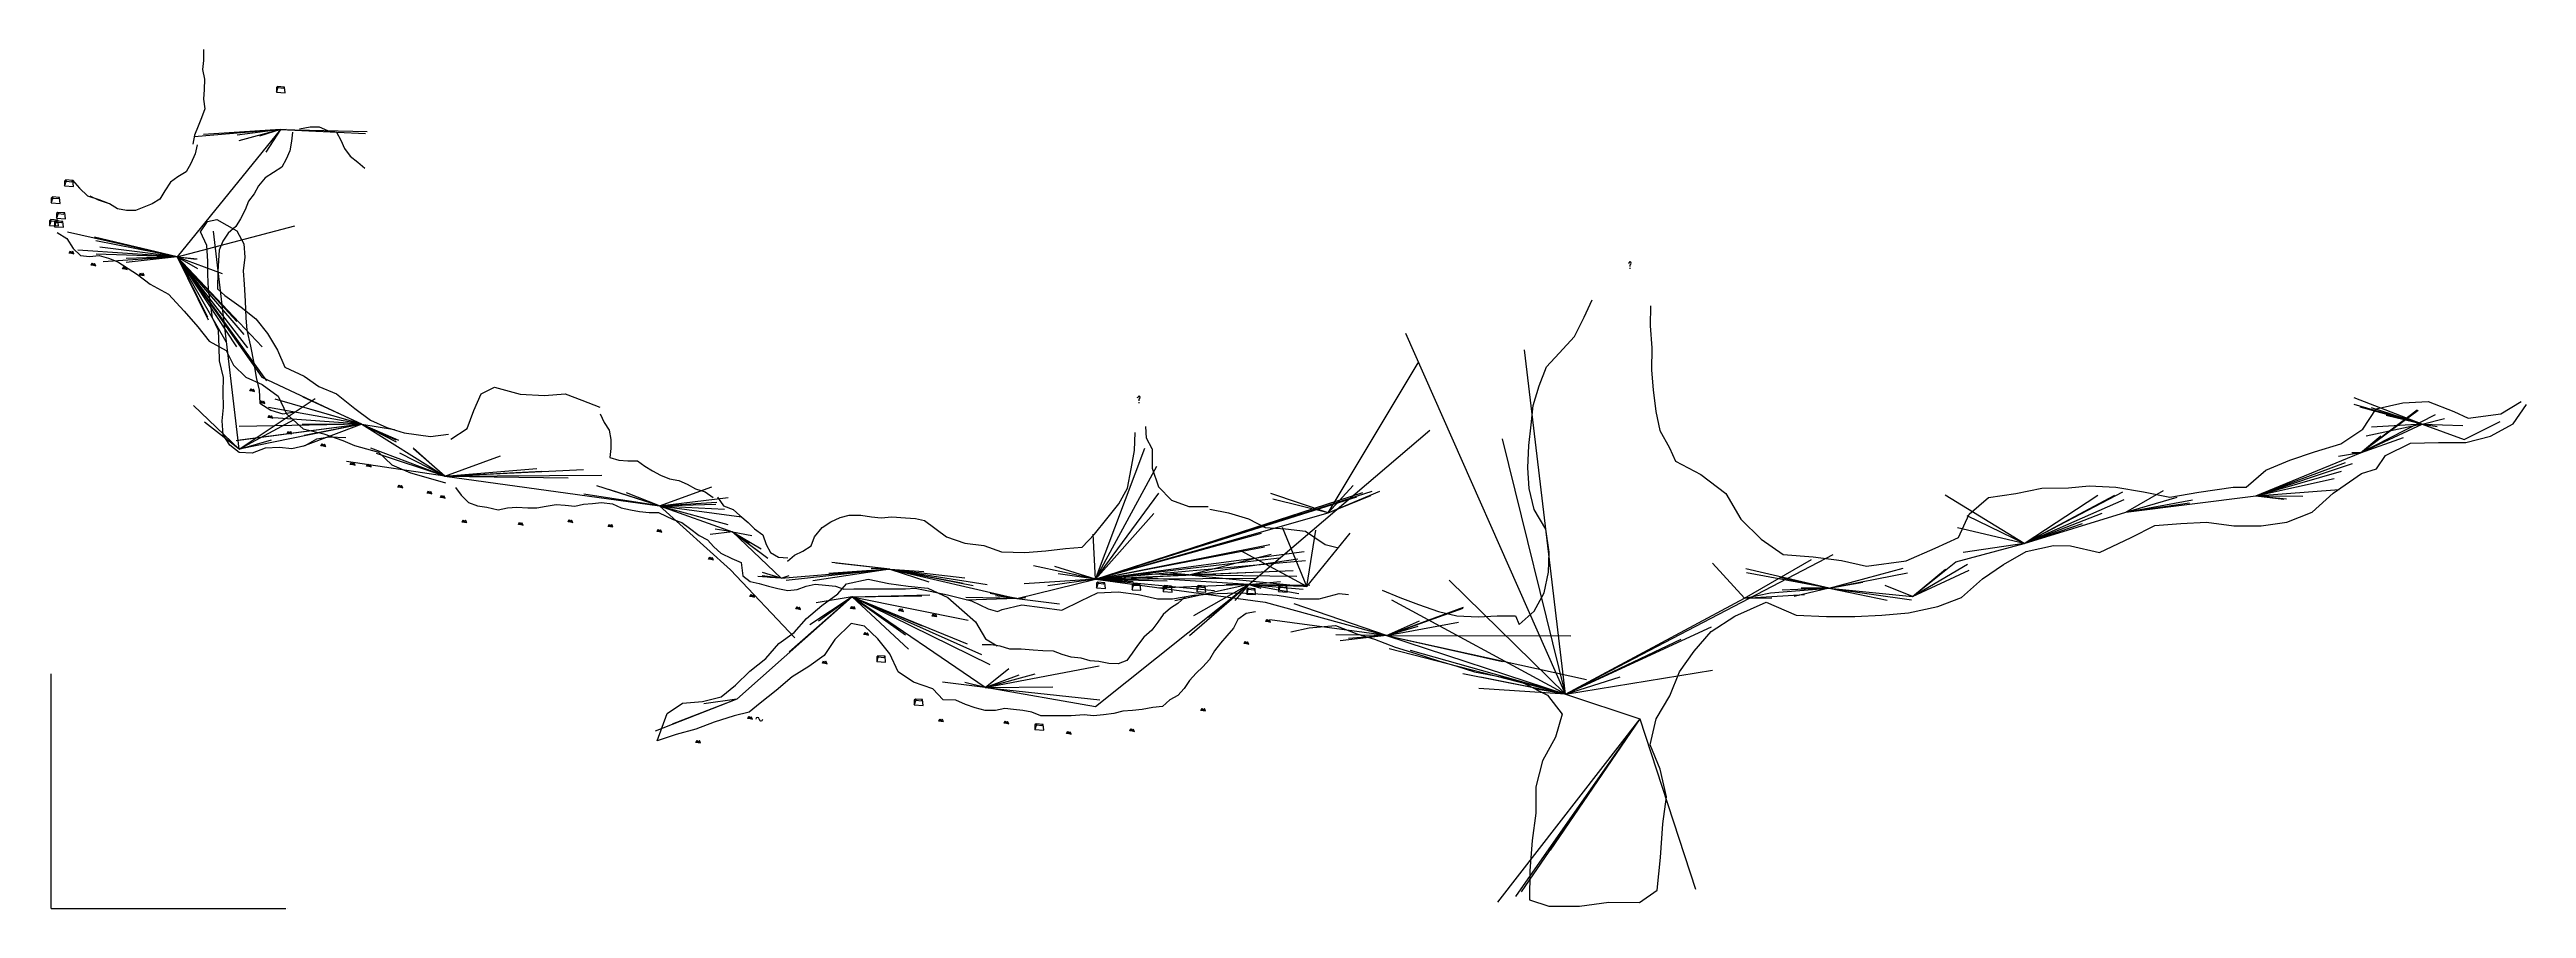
# Model space of a CAD drawing. Extents: x -97 to 2014, y -784 to -52.
import ezdxf

# ---------------------------------------------------------------- set-up
doc = ezdxf.new("R2010")
doc.units = 0
for name, color, linetype in [('L_wall', 8, 'CONTINUOUS'), ('LEG', 1, 'CONTINUOUS'), ('POINT', 5, 'CONTINUOUS'), ('REF', 6, 'CONTINUOUS'), ('SPLAY', 2, 'CONTINUOUS')]:
    doc.layers.add(name, color=color, linetype=linetype)

# ---------------------------------------------------------------- blocks, each defined once
blk = doc.blocks.new('P_blocks')
at = {"layer": 'POINT'}
for p, q in [((-0.25, 0.3), (-0.35, 0.2)), ((-0.35, 0.2), (-0.35, -0.2)), ((-0.3, -0.1), (-0.25, 0.1)), ((0.35, 0.25), (-0.25, 0.3)), ((-0.2, 0.2), (-0.25, 0.3)), ((-0.25, 0.1), (-0.2, 0.2)), ((-0.2, 0.2), (0.25, 0.15)), ((0.25, 0.15), (0.35, 0.25)), ((0.4, -0.25), (0.35, 0.25)), ((-0.35, -0.2), (-0.3, -0.1)), ((-0.35, -0.2), (0.4, -0.25))]:
    blk.add_line(p, q, dxfattribs=at)
blk = doc.blocks.new('P_debris')
at = {"layer": 'POINT'}
for p, q in [((-0.2, 0), (-0.1, 0.2)), ((0, 0), (-0.2, 0)), ((-0.1, 0.2), (0, 0)), ((0.1, 0.15), (0, 0)), ((0, 0), (0.2, -0.05)), ((0.2, -0.05), (0.1, 0.15))]:
    blk.add_line(p, q, dxfattribs=at)
blk = doc.blocks.new('P_continuation')
at = {"layer": 'POINT'}
for p, q in [((0, -0.15), (0, 0)), ((0, -0.35), (0, -0.25))]:
    blk.add_line(p, q, dxfattribs=at)
for centre, radius, start, end in [((-0.15, 0.3), 0.15, 270, 360), ((0, 0.15), 0.1, 0, 90), ((0.1, 0), 0.1, 90, 180)]:
    blk.add_arc(centre, radius, start, end, dxfattribs=at)
blk = doc.blocks.new('P_clay')
at = {"layer": 'POINT'}
for centre, start, end in [((-0.15, 0), 90, 180), ((-0.15, 0), 0, 90), ((0.15, 0), 180, 270), ((0.15, 0), 270, 360)]:
    blk.add_arc(centre, 0.15, start, end, dxfattribs=at)

msp = doc.modelspace()

# ---------------------------------------------------------------- linework, layer by layer
at = {"layer": 'L_wall'}
for points in [[(34.3, -51.88), (34.3, -61.13), (33.54, -68.95), (35.17, -77.13), (35.06, -85.96), (34.3, -94.23), (35.44, -102.33), (32.79, -110.19), (29.75, -117.19), (26.72, -124.96), (25.2, -132.48)], [(110.13, -122.43), (109.37, -130.07), (107.85, -138.23), (104.82, -145.36), (101.03, -152.14), (93.91, -156.86), (86.78, -161.43), (81.12, -168.14), (77.52, -175.04), (72.73, -181.09), (69.74, -188.64), (65.96, -196.21), (61.78, -202.85), (55.35, -208.34), (50.79, -215.18), (47.57, -222.95)], [(116.2, -119.4), (125.3, -117.88), (133.04, -117.88), (140.08, -120.92), (147.66, -122.43), (151.45, -129.26), (154.41, -136.39), (159.25, -142.75), (165.95, -147.93), (171.92, -153.15)], [(29, -133.05), (27.35, -140.9), (23.64, -149.09), (19.72, -156.17), (12.47, -160.36), (6.2, -164.96), (1.34, -172.47), (-2.92, -179.4), (-9.43, -183.38), (-16.5, -186.41), (-23.62, -189.19), (-31.29, -189.19), (-38.96, -187.67), (-45.63, -183.57), (-55.14, -180.48), (-62.11, -177.05)], [(-77.16, -163.4), (-71.35, -170.22), (-64.63, -176.69), (-54.79, -179.71), (-47.35, -182.6)], [(-90.34, -207.8), (-82.01, -212.91), (-76.7, -221.44), (-70.37, -227.65), (-62.71, -228.28), (-54.6, -227.52), (-46.74, -229.8), (-38.55, -232.89)], [(155.76, -382.9), (141.8, -382.37), (130.69, -384.23), (120.62, -389.76), (109.68, -392.4), (99.06, -391.34), (86.97, -391.87), (75.95, -396.09), (64.8, -395.56), (56.7, -389.23), (51.09, -380.33), (50.26, -368.52), (51.32, -357.22), (51.05, -344.11), (51.32, -331.44), (47.89, -317.46), (47.62, -305.67), (47.06, -291.4), (41.96, -280.66), (40.24, -268.39), (38.49, -256.28), (38.13, -243.77), (38.13, -232.49), (37.07, -218.97), (31.69, -207.46), (37.87, -198.45), (45.74, -196.94)], [(45.74, -196.94), (62.66, -206.36), (68.71, -217.69), (69.46, -228.88), (68.2, -240.52), (68.99, -252.01), (69.78, -266.5), (70.31, -280.67), (71.42, -291.24), (74.53, -304.79), (77.16, -319.33), (79.27, -331.51), (81.91, -342.48), (82.48, -353.43), (91.62, -359.52), (101.93, -362.48), (113.23, -360.47)], [(47.57, -222.95), (46.68, -240.87), (46.15, -255.97), (52.59, -261.66)], [(-38.55, -232.89), (-22, -243.67), (-11.17, -251.99)], [(-11.17, -251.99), (4.54, -260.49), (17.78, -274.88), (29.65, -288.32), (39.3, -300.64), (53.66, -308.5), (60, -321.02)], [(52.59, -261.66), (66.44, -271.71), (78.87, -281.5), (88.87, -294.05), (97.31, -308.29), (103.77, -322.73)], [(1038.9, -512.81), (1054.03, -519.24), (1069.86, -525.15), (1087.04, -530.97), (1102.46, -534.76), (1120.73, -535.51), (1136.83, -534.76), (1152.71, -534.76), (1155.66, -542.09), (1168.52, -530.74), (1177.11, -515.29), (1180.63, -497.49), (1181.38, -480.5), (1178.36, -460.86), (1168.52, -444.06), (1164.36, -426.27), (1163.23, -408.57), (1163.98, -389.58), (1166.04, -371.85), (1167.77, -355.55), (1172.78, -338.55), (1179.11, -322.53), (1189.71, -310.83), (1202.76, -296.45), (1211.24, -280.03), (1217.95, -265.3)], [(1267.64, -270.33), (1267.26, -287.36), (1268.69, -306.34), (1268.4, -325.36), (1269.91, -342.18), (1272.18, -360.42), (1275.58, -376.69), (1283.91, -391.45), (1288.96, -402.93)], [(60, -321.02), (70.33, -331.34), (84.42, -337.49), (97.91, -347.46)], [(103.77, -322.73), (120.08, -330.31), (132.76, -339.11), (147.61, -345.41)], [(97.91, -347.46), (104.97, -362.5), (119.42, -375.42), (136.85, -379.6), (153.16, -385.29), (163.02, -389.46)], [(147.61, -345.41), (163.21, -357.92), (176.56, -367.85), (190.69, -374.23), (205.41, -378.78)], [(245.1, -384.09), (259.06, -375.13), (264.82, -359.59), (270.88, -345.6), (282.26, -339.78)], [(282.26, -339.78), (304.22, -345.88), (325.1, -346.92), (342.54, -345.4), (356.82, -350.96), (372.11, -356.78)], [(1775.45, -425.13), (1792.06, -410.47), (1812.53, -402.12), (1833.57, -394.8), (1856.1, -388.04), (1874.73, -375.62), (1886.08, -358.37), (1908.84, -353.07), (1930.45, -352.01), (1952.35, -360.49)], [(1886.42, -409.33), (1894.04, -398.15), (1915.53, -387.66), (1939.43, -387.02), (1962.72, -387.02), (1983.72, -381.72), (2002.86, -371.13), (2014.26, -354.7)], [(1952.35, -360.49), (1964.54, -366.32), (1992.49, -362.61), (2009.73, -352.01)], [(205.41, -378.78), (227.8, -381.81), (243.21, -379.91)], [(372.43, -362.58), (375.84, -369.96), (380.18, -376.38), (381.51, -384.39), (381.51, -392.18), (380.76, -399.77), (388.41, -401.94), (396.13, -402.7), (404.26, -402.7), (410.4, -407.24), (416.98, -411.02), (423.95, -414.87), (431.63, -417.92), (439.35, -419.35), (446.71, -422.38), (453.63, -426.4), (462.07, -428.99), (468.76, -433.96)], [(783.28, -476.22), (793.71, -465.14), (804.3, -452.21), (814.51, -439.34), (822.02, -425.83), (824.94, -409.39), (827.75, -393.92), (828.51, -378.4)], [(842.89, -392.41), (838.05, -383.17), (837.59, -373.29)], [(163.02, -389.46), (183.44, -395.15), (194.8, -406.12), (210.79, -412.98), (227.78, -417.68), (240.69, -421.5)], [(842.89, -392.41), (842.89, -408.88), (848.18, -424.87), (859.34, -436.11), (874.22, -441.61), (890.68, -441.61)], [(1288.96, -402.93), (1310.55, -414.38), (1331.78, -430.36), (1344.7, -452.38), (1362.08, -469.39), (1380.87, -482.36), (1406.29, -484.48), (1430.49, -487.66), (1451.84, -492.43)], [(1625.54, -474.98), (1650.4, -480.81), (1677.41, -468.1), (1697.6, -457.65), (1719.67, -455.91), (1741.5, -454.85), (1764.79, -458.03), (1788.11, -458.03), (1809.89, -454.78), (1831.54, -446.37), (1849.57, -430.29), (1873.77, -413.32), (1886.42, -409.33)], [(249.1, -425.41), (253.87, -431.92), (260.13, -438.11), (267.84, -440.88), (275.94, -442.06), (285.42, -444.33), (293.37, -442.82), (301.31, -442.06), (310.74, -442.61), (318.5, -442.82), (326.42, -441.3), (334.81, -439.79), (342.64, -440.55), (350.8, -441.3), (358.2, -439.65), (365.99, -439.03), (373.57, -438.27), (382.93, -439.36), (390.33, -442.82), (398.39, -444.33), (405.89, -445.84), (414.29, -446.6), (422.15, -446.6)], [(472.31, -433.73), (477.61, -440.92), (485.76, -443.97), (491.5, -449.15), (498.59, -455.21), (504.09, -460.61), (511.05, -465.68), (513.92, -473.85), (517.71, -480.71), (524.52, -484.83), (532.38, -485.21)], [(874.22, -441.61), (890.68, -441.61)], [(1451.84, -492.43), (1485.67, -487.96), (1510.41, -477.06), (1530.23, -468.05), (1539.23, -448.13), (1555.78, -433.81), (1579.08, -430.43), (1601.08, -425.83), (1623.98, -425.66), (1641.56, -424.07)], [(1641.56, -424.07), (1664.35, -425.13), (1687.96, -429.06), (1710.42, -433.61), (1735.02, -429.37), (1764.24, -425.13), (1775.45, -425.13)], [(422.15, -446.6), (434.65, -452.72), (441.98, -455.27), (448.6, -459.97), (456.74, -466.14), (464.03, -470.11), (469.21, -476.05), (475.2, -481.42), (484.79, -485.84), (492.74, -489.25)], [(532.08, -488.24), (538.14, -482.94), (545.32, -479.53), (552.14, -475.11), (555.07, -467.42), (561.59, -459.47), (569.1, -454.69), (576.86, -451.01), (584.67, -448.87), (594.5, -448.87), (603.77, -450.39), (611.91, -451.14), (621.06, -450.39), (632.64, -451.23), (641.14, -451.9), (648.87, -453.55)], [(648.87, -453.55), (667.5, -467.33), (683.3, -472.92), (699.45, -474.81), (714.42, -480.21)], [(892.07, -443.88), (907.96, -446.91), (925.13, -452.21), (939.27, -459.32), (956.57, -460.54), (973.58, -462.71), (990.34, -474.07), (1000.64, -476.43)], [(714.42, -480.21), (734.45, -480.87), (752.33, -479.35), (769.17, -477.46), (783.28, -476.22)], [(1366.19, -523.21), (1391.77, -534.33), (1417.81, -535.39), (1441.71, -535.39), (1464.71, -534.33), (1487.49, -532.21), (1512.45, -526.91), (1532.67, -519.15), (1550.66, -503.27), (1568.5, -490.88), (1587.75, -479.94), (1611.23, -474.73), (1625.54, -474.98)], [(484.79, -485.84), (492.74, -489.25)], [(492.74, -489.25), (493.9, -500.75), (500.28, -505.38), (508.09, -507.27), (515.98, -509.43), (523.78, -511.52), (532.36, -513.22), (540.26, -512.46), (548.11, -509.43), (555.78, -507.92), (564.52, -508.67), (572.94, -509.43), (580.07, -512.03), (588.63, -511.7), (597.36, -511.7), (605.48, -511.7), (613.41, -511.7), (621.22, -511.7), (632.82, -511.72), (640.96, -511.22)], [(575.03, -515.89), (582.48, -507.63), (600.74, -503.39), (618.34, -507.17), (634.94, -509.48), (651.76, -511.05), (668.88, -519.28), (680.8, -529.69), (692.44, -539.82), (700.89, -554.43), (710.82, -560.49)], [(420.98, -641.4), (429.52, -617.96), (442.69, -609.36), (459.79, -607.72), (475.46, -603.79), (487.83, -593.96), (499.88, -581.91), (513.72, -571.05), (524.74, -558.27), (537.78, -549.01), (548.19, -537.08), (561.44, -526.1), (575.03, -515.89)], [(640.96, -511.22), (653.63, -513.76), (668.54, -516.82), (688.97, -522.12), (703.08, -528.9), (711.05, -531)], [(871.12, -518.53), (864.9, -524.34), (858.48, -528.37), (852.34, -533.53), (847.89, -540.04), (842.54, -547.12), (835.81, -553.1), (830.44, -559.99), (825.93, -566.56), (821.41, -572.81), (814.06, -575.62), (805.91, -575.3), (797.6, -573.79), (789.98, -573.03), (782.27, -570.76), (773.86, -570), (766.09, -567.87), (758.94, -564.98), (749.74, -564.7), (741.49, -563.95), (731.15, -563.19), (721.56, -563.31), (713.51, -560.67), (705.66, -559.4), (698.09, -559.4)], [(711.05, -531), (715.04, -529.46), (731.88, -525.45), (749.12, -527.8), (765.86, -530.07), (782.04, -522.12), (796.41, -515.31), (813.93, -514.18), (831.31, -516.68), (847.5, -520.24), (860.33, -520.23)], [(860.33, -520.23), (878.42, -517.16), (898.23, -515.79), (915.83, -515.04), (929.14, -515.79)], [(929.14, -515.79), (949.48, -517.03), (968.82, -520.34), (985.29, -520.34), (1002.19, -515.79), (1010.34, -516.55)], [(1164.44, -776.92), (1181.1, -782.32), (1207.09, -782.32), (1232.14, -778.8), (1258.37, -779.14), (1273.4, -768.67), (1276.08, -740.74), (1278.1, -712.15), (1281.28, -689.06), (1275.83, -665.59), (1267.51, -644.75), (1272.53, -622.56), (1284.05, -602.97), (1292.52, -582.43), (1304.77, -564.88), (1319.48, -548.04), (1339.52, -535.04), (1366.19, -523.21)], [(586.41, -541.24), (572.44, -555.04), (563.33, -568.49), (550.28, -577.86), (536.09, -586.85), (522.4, -598.46), (508.88, -609.36), (499.3, -616.93)], [(664.81, -606.34), (656.09, -597.08), (639.4, -591.36), (626.39, -582.64), (619.47, -567.28), (609.11, -554.32), (597.65, -543.45), (586.41, -541.24)], [(930.9, -531.4), (923.1, -532.91), (915.86, -537.79), (912.27, -545.2), (906.54, -551.93), (901.27, -558.12), (896.09, -564.7), (891.72, -571.93), (886.15, -578.38), (880.36, -583.63), (874.73, -589.86), (870.24, -596.62), (864.92, -602.71), (857.93, -606.34), (851.83, -612.01), (843.55, -613.01), (834.27, -614.66), (826.23, -615.42), (818.05, -616.18), (810.33, -617.95), (801.51, -619.21), (792.99, -619.96), (785.04, -619.21), (773.79, -619.96), (765.81, -619.96), (756.4, -619.96), (748.01, -619.96), (740.22, -616.93), (732.59, -615.42), (724.85, -614.66), (717.27, -613.91), (709.47, -615.42), (700.57, -615.42), (692.16, -613.24), (683.74, -610.25), (675.58, -606.55), (664.81, -606.34)], [(960.97, -548.38), (976.86, -544.98), (999.04, -543.08), (1017.32, -550.04), (1032.5, -554.58), (1050.04, -561.43), (1067.54, -566.9), (1087.07, -573.28), (1102.53, -577.68), (1117.59, -582.45)], [(1117.59, -582.45), (1135.43, -586.07), (1152.29, -589.44), (1160.21, -592.54)], [(1160.21, -592.54), (1179.9, -602.5), (1192.3, -618.52), (1186.66, -638.36), (1175.74, -658.33), (1170.05, -680.58), (1170.05, -703.11), (1166.88, -726.31), (1164.76, -752.16), (1164.44, -776.92)], [(499.3, -616.93), (486.51, -619.97), (469.69, -625.5), (453.99, -631.32), (437.26, -635.9), (420.98, -641.4)]]:
    msp.add_lwpolyline(points, dxfattribs=at)
at = {"layer": 'LEG'}
for p, q in [((100, -120), (12.02, -228.8)), ((64.75, -392.6), (42.75, -206.67)), ((12.02, -228.8), (84.13, -331.19)), ((84.13, -331.19), (169.41, -371.27)), ((992.82, -447.08), (1069.74, -319.18)), ((169.41, -371.27), (64.75, -392.6)), ((169.41, -371.27), (240.14, -415.79)), ((925.3, -508.13), (1079.53, -376.48)), ((1872.92, -395.77), (1925.4, -371.24)), ((1925.4, -371.24), (1961.26, -384.44)), ((1961.26, -384.44), (1991.96, -368.97)), ((1783.73, -432.58), (1872.92, -395.77)), ((240.14, -415.79), (422.94, -440.95)), ((422.94, -440.95), (485.37, -463.14)), ((422.94, -440.95), (483.48, -495.45)), ((1672.79, -446.35), (1783.73, -432.58)), ((485.37, -463.14), (526.79, -502.79)), ((794.61, -503.47), (992.82, -447.08)), ((1586.21, -473.22), (1672.79, -446.35)), ((1527.91, -488.6), (1586.21, -473.22)), ((483.48, -495.45), (538.26, -553.51)), ((526.79, -502.79), (619.19, -495.09)), ((619.19, -495.09), (727.49, -519.95)), ((727.49, -519.95), (794.61, -503.47)), ((794.61, -503.47), (874.17, -499.85)), ((794.61, -503.47), (939.2, -523.05)), ((874.17, -499.85), (974.8, -509.89)), ((1490.98, -518.43), (1527.91, -488.6)), ((587.1, -518.46), (488.88, -605.91)), ((700.45, -595.79), (587.1, -518.46)), ((925.3, -508.13), (794.51, -612.3)), ((974.8, -509.89), (925.3, -508.13)), ((939.2, -523.05), (1042.63, -551.49)), ((1195.32, -601.49), (1347.7, -519.64)), ((1347.7, -519.64), (1370.08, -515.26)), ((1370.08, -515.26), (1419.96, -511.09)), ((1419.96, -511.09), (1490.98, -518.43)), ((1042.63, -551.49), (1195.32, -601.49)), ((488.88, -605.91), (419.32, -633.25)), ((794.51, -612.3), (700.45, -595.79)), ((1195.32, -601.49), (1258.58, -622.63)), ((1258.58, -622.63), (1152.65, -774.08))]:
    msp.add_line(p, q, dxfattribs=at)
at = {"layer": 'REF'}
for q in [(-95.37, -584.32), (104.63, -784.32)]:
    msp.add_line((-95.37, -784.32), q, dxfattribs=at)
at = {"layer": 'SPLAY'}
for p, q in [((100, -120), (26.54, -126.23)), ((100, -120), (34.45, -124.41)), ((100, -120), (62.93, -124.84)), ((100, -120), (64.55, -129.63)), ((100, -120), (82.03, -125.86)), ((100, -120), (87.61, -139.3)), ((100, -120), (104.8, -119.93)), ((100, -120), (173.72, -121.77)), ((100, -120), (172.57, -123.57)), ((12.02, -228.8), (-81.66, -207.54)), ((12.02, -228.8), (112.33, -202.28)), ((12.02, -228.8), (-72.64, -222.92)), ((12.02, -228.8), (-58.53, -212)), ((12.02, -228.8), (-57.35, -215.01)), ((12.02, -228.8), (-57.09, -226.5)), ((12.02, -228.8), (-54.11, -220.39)), ((12.02, -228.8), (-51.16, -232.84)), ((12.02, -228.8), (-31.62, -230.15)), ((12.02, -228.8), (-31.56, -233.43)), ((12.02, -228.8), (29.25, -238.63)), ((12.02, -228.8), (50.39, -242.79)), ((12.02, -228.8), (28.16, -230.7)), ((12.02, -228.8), (28.88, -230.4)), ((12.02, -228.8), (84.35, -305.41)), ((12.02, -228.8), (62.89, -283.67)), ((12.02, -228.8), (68.86, -294.96)), ((12.02, -228.8), (71.8, -306.25)), ((12.02, -228.8), (62.42, -305.29)), ((12.02, -228.8), (53.37, -300.88)), ((12.02, -228.8), (37.65, -279.82)), ((12.02, -228.8), (49.31, -277.33)), ((12.02, -228.8), (38.44, -282.47)), ((12.02, -228.8), (87.97, -334.33)), ((1195.32, -601.49), (1059.26, -294.07)), ((1195.32, -601.49), (1160.22, -308.08)), ((64.75, -392.6), (25.72, -355.46)), ((64.75, -392.6), (129.51, -349.51)), ((169.41, -371.27), (89.73, -357.15)), ((169.41, -371.27), (95.34, -350.16)), ((169.41, -371.27), (119.34, -348.22)), ((169.41, -371.27), (124.11, -358.24)), ((1925.4, -371.24), (1867.36, -354.66)), ((1925.4, -371.24), (1867.52, -348.84)), ((1925.4, -371.24), (1872.46, -356.86)), ((1925.4, -371.24), (1882.24, -357.28)), ((64.75, -392.6), (35.1, -369.7)), ((169.41, -371.27), (62.08, -385.58)), ((169.41, -371.27), (63.22, -385.33)), ((64.75, -392.6), (111.61, -367.48)), ((169.41, -371.27), (64.87, -373.43)), ((169.41, -371.27), (94.09, -366.08)), ((169.41, -371.27), (118.45, -371.53)), ((169.41, -371.27), (118.77, -390.43)), ((169.41, -371.27), (120.03, -381.04)), ((169.41, -371.27), (197.27, -375.86)), ((169.41, -371.27), (198.38, -384.58)), ((169.41, -371.27), (198.71, -386.54)), ((169.41, -371.27), (200.52, -385.03)), ((1872.92, -395.77), (1921.05, -359.11)), ((1872.92, -395.77), (1921.94, -359.52)), ((1872.92, -395.77), (1936.81, -363.1)), ((1925.4, -371.24), (1877.51, -381.52)), ((1925.4, -371.24), (1882.16, -373.81)), ((1925.4, -371.24), (1894.6, -363.98)), ((1925.4, -371.24), (1944.35, -366.41)), ((1925.4, -371.24), (1938.24, -373.41)), ((1925.4, -371.24), (1960.15, -372.58)), ((64.75, -392.6), (92.37, -384.63)), ((240.14, -415.79), (177.04, -391.83)), ((240.14, -415.79), (181.67, -396.4)), ((240.14, -415.79), (201.57, -396.21)), ((240.14, -415.79), (213.05, -391.66)), ((240.14, -415.79), (213.21, -392.45)), ((240.14, -415.79), (287.52, -398.26)), ((794.61, -503.47), (836.64, -391.75)), ((1195.32, -601.49), (1141.64, -383.81)), ((1872.92, -395.77), (1854.01, -398.86)), ((1872.92, -395.77), (1865.44, -395.93)), ((1872.92, -395.77), (1890.1, -381.43)), ((1872.92, -395.77), (1909.37, -382.75)), ((240.14, -415.79), (156.1, -403.21)), ((240.14, -415.79), (318.33, -409.29)), ((240.14, -415.79), (358.16, -409.95)), ((240.14, -415.79), (322.6, -411.39)), ((240.14, -415.79), (373.9, -414.77)), ((240.14, -415.79), (345.21, -417.08)), ((794.61, -503.47), (846.97, -407.29)), ((1783.73, -432.58), (1859.98, -404.11)), ((1783.73, -432.58), (1866.12, -404.77)), ((1783.73, -432.58), (1856.52, -411.29)), ((1783.73, -432.58), (1850.34, -417.68)), ((422.94, -440.95), (358.55, -430.97)), ((422.94, -440.95), (369.51, -423.99)), ((422.94, -440.95), (379.81, -427.02)), ((422.94, -440.95), (394.81, -429.81)), ((422.94, -440.95), (467.54, -424.79)), ((422.94, -440.95), (481.68, -433.75)), ((422.94, -440.95), (471.79, -437.74)), ((422.94, -440.95), (470.96, -439.66)), ((422.94, -440.95), (478.41, -443.71)), ((422.94, -440.95), (481.2, -456.97)), ((422.94, -440.95), (493.01, -450.36)), ((794.61, -503.47), (1030.39, -428.52)), ((794.61, -503.47), (1022.61, -429.55)), ((794.61, -503.47), (848.64, -430.21)), ((794.61, -503.47), (1017.44, -433.41)), ((992.82, -447.08), (944.1, -430.51)), ((992.82, -447.08), (945.74, -435.26)), ((992.82, -447.08), (1014.1, -423.72)), ((992.82, -447.08), (1036.96, -428.47)), ((992.82, -447.08), (1029.24, -432.1)), ((1586.21, -473.22), (1518.74, -431.89)), ((1586.21, -473.22), (1670.18, -429.13)), ((1586.21, -473.22), (1663.56, -431.76)), ((1586.21, -473.22), (1648.81, -431.78)), ((1586.21, -473.22), (1671.29, -435.61)), ((1672.79, -446.35), (1704.89, -427.79)), ((1672.79, -446.35), (1716.43, -433.54)), ((1672.79, -446.35), (1729.68, -435.81)), ((1672.79, -446.35), (1727.17, -438.36)), ((1783.73, -432.58), (1854.59, -427.09)), ((1783.73, -432.58), (1807.38, -435.38)), ((1783.73, -432.58), (1809.73, -435.03)), ((1783.73, -432.58), (1823.57, -432.69)), ((485.37, -463.14), (466.26, -465.39)), ((485.37, -463.14), (470.46, -460.85)), ((485.37, -463.14), (509.62, -477.6)), ((485.37, -463.14), (501.77, -466.36)), ((485.37, -463.14), (499.68, -472.56)), ((485.37, -463.14), (509.53, -481.45)), ((485.37, -463.14), (515.3, -485.66)), ((794.61, -503.47), (983.45, -443.86)), ((794.61, -503.47), (844.38, -447.63)), ((794.61, -503.47), (936.04, -464.34)), ((974.8, -509.89), (953.91, -459.36)), ((974.8, -509.89), (982.3, -461.67)), ((974.8, -509.89), (1011.59, -464.23)), ((1586.21, -473.22), (1529.3, -459.75)), ((1586.21, -473.22), (1537.53, -449.57)), ((1586.21, -473.22), (1652.66, -447.2)), ((1586.21, -473.22), (1635.87, -456.14)), ((794.61, -503.47), (792.74, -465.05)), ((794.61, -503.47), (943.22, -473.82)), ((794.61, -503.47), (938.62, -475.9)), ((794.61, -503.47), (972.57, -479.8)), ((794.61, -503.47), (951.41, -485.32)), ((874.17, -499.85), (944.26, -482.18)), ((974.8, -509.89), (918.56, -479.27)), ((1195.32, -601.49), (1423.45, -482.49)), ((1586.21, -473.22), (1534.12, -480.69)), ((526.79, -502.79), (506.87, -501.16)), ((526.79, -502.79), (510.63, -500.66)), ((526.79, -502.79), (510.82, -497.75)), ((526.79, -502.79), (517.07, -502.12)), ((526.79, -502.79), (533.45, -500.28)), ((619.19, -495.09), (531.08, -504.6)), ((619.19, -495.09), (553.8, -505.02)), ((619.19, -495.09), (567.45, -498.65)), ((619.19, -495.09), (569.8, -489.23)), ((619.19, -495.09), (573.29, -490)), ((619.19, -495.09), (603.47, -494.38)), ((619.19, -495.09), (652.68, -505.74)), ((619.19, -495.09), (661.56, -503.1)), ((619.19, -495.09), (681.7, -506.94)), ((619.19, -495.09), (702.36, -508.08)), ((619.19, -495.09), (648.2, -497.11)), ((619.19, -495.09), (683.24, -502.36)), ((619.19, -495.09), (690.46, -509.01)), ((794.61, -503.47), (733.9, -507.36)), ((794.61, -503.47), (741.69, -492.25)), ((794.61, -503.47), (753.95, -509.33)), ((794.61, -503.47), (759.87, -492.76)), ((794.61, -503.47), (762.73, -498.96)), ((794.61, -503.47), (973.53, -487.61)), ((794.61, -503.47), (859.23, -497.8)), ((794.61, -503.47), (922.82, -497.96)), ((794.61, -503.47), (931.89, -502.66)), ((794.61, -503.47), (826.84, -505.4)), ((794.61, -503.47), (896.08, -513.1)), ((794.61, -503.47), (855.8, -504.8)), ((874.17, -499.85), (824.91, -502.89)), ((874.17, -499.85), (827.98, -499.25)), ((925.3, -508.13), (834.36, -502.44)), ((874.17, -499.85), (854.32, -498.19)), ((874.17, -499.85), (967.14, -486.25)), ((874.17, -499.85), (963.15, -496.1)), ((874.17, -499.85), (966.26, -501.07)), ((925.3, -508.13), (952.21, -505.49)), ((1195.32, -601.49), (1096.11, -504.45)), ((1347.7, -519.64), (1320.59, -490.01)), ((1347.7, -519.64), (1405.02, -486.71)), ((1419.96, -511.09), (1348.8, -494.79)), ((1419.96, -511.09), (1349.41, -498.05)), ((1419.96, -511.09), (1378.88, -502.25)), ((1419.96, -511.09), (1482.97, -494.26)), ((1419.96, -511.09), (1486.79, -498.14)), ((1419.96, -511.09), (1448.72, -506.07)), ((1490.98, -518.43), (1537.72, -490.59)), ((1490.98, -518.43), (1518.98, -494.89)), ((1490.98, -518.43), (1539.21, -495.79)), ((587.1, -518.46), (533.39, -565.65)), ((587.1, -518.46), (551.28, -542.35)), ((587.1, -518.46), (556.52, -523.78)), ((587.1, -518.46), (558.66, -539.4)), ((587.1, -518.46), (653.4, -516.79)), ((587.1, -518.46), (646.62, -517.63)), ((587.1, -518.46), (686.16, -538.39)), ((587.1, -518.46), (685.22, -558.68)), ((587.1, -518.46), (635.25, -563.11)), ((587.1, -518.46), (632.76, -550.9)), ((587.1, -518.46), (646.93, -543.41)), ((587.1, -518.46), (697.52, -567.61)), ((587.1, -518.46), (704.67, -576.35)), ((727.49, -519.95), (684.02, -519.02)), ((727.49, -519.95), (684.44, -521.34)), ((727.49, -519.95), (704.83, -515.71)), ((727.49, -519.95), (709.53, -517.59)), ((727.49, -519.95), (735.18, -519.19)), ((727.49, -519.95), (764.01, -524.68)), ((727.49, -519.95), (759.44, -524.12)), ((925.3, -508.13), (848.56, -511.11)), ((925.3, -508.13), (862.16, -521.98)), ((925.3, -508.13), (865.84, -521.19)), ((925.3, -508.13), (874.67, -551.97)), ((925.3, -508.13), (878.04, -534.78)), ((925.3, -508.13), (890.51, -536.23)), ((974.8, -509.89), (906.08, -508.02)), ((925.3, -508.13), (913.42, -521.67)), ((925.3, -508.13), (935.56, -511.18)), ((925.3, -508.13), (968.06, -515.78)), ((925.3, -508.13), (971.74, -511.98)), ((925.3, -508.13), (977.28, -508.63)), ((1042.63, -551.49), (963.85, -524.54)), ((1042.63, -551.49), (1108.15, -527.53)), ((1195.32, -601.49), (1047.21, -521.48)), ((1347.7, -519.64), (1399.06, -516.72)), ((1347.7, -519.64), (1371.08, -519.3)), ((1419.96, -511.09), (1379.98, -513)), ((1419.96, -511.09), (1390.05, -518.22)), ((1419.96, -511.09), (1396.16, -511.11)), ((1419.96, -511.09), (1469.3, -521.47)), ((1419.96, -511.09), (1490.24, -521.26)), ((1490.98, -518.43), (1467.81, -508.97)), ((1042.63, -551.49), (943.12, -538.11)), ((1042.63, -551.49), (1108.11, -528.2)), ((1042.63, -551.49), (1070.8, -538.94)), ((1042.63, -551.49), (1104.11, -540.06)), ((1042.63, -551.49), (1069.51, -543.57)), ((1195.32, -601.49), (1319.73, -544.07)), ((1042.63, -551.49), (999.41, -550.86)), ((1042.63, -551.49), (1003.04, -555.97)), ((1042.63, -551.49), (1010.3, -554.19)), ((1042.63, -551.49), (1141.38, -573.59)), ((1042.63, -551.49), (1213.15, -589.2)), ((1042.63, -551.49), (1199.89, -551.83)), ((1195.32, -601.49), (1044.9, -563.02)), ((1195.32, -601.49), (1063.16, -564.21)), ((1195.32, -601.49), (1293.71, -554.68)), ((700.45, -595.79), (797.79, -577.42)), ((700.45, -595.79), (720.74, -579.7)), ((700.45, -595.79), (743.29, -584.31)), ((700.45, -595.79), (729.44, -585.22)), ((1195.32, -601.49), (1107.68, -584.13)), ((1195.32, -601.49), (1122.86, -587.19)), ((1195.32, -601.49), (1320.44, -581.02)), ((1195.32, -601.49), (1241.85, -586.91)), ((488.88, -605.91), (433.88, -627.25)), ((488.88, -605.91), (460.77, -609.82)), ((700.45, -595.79), (664.13, -591.41)), ((700.45, -595.79), (683.22, -591.74)), ((700.45, -595.79), (758.28, -595.32)), ((700.45, -595.79), (798.4, -606.52)), ((1195.32, -601.49), (1121.44, -596.65)), ((1195.32, -601.49), (1168.72, -597.09)), ((1258.58, -622.63), (1137.12, -778.82)), ((1258.58, -622.63), (1157.39, -770.24)), ((1258.58, -622.63), (1182.2, -734.5)), ((1258.58, -622.63), (1305.93, -767.97))]:
    msp.add_line(p, q, dxfattribs=at)

# ---------------------------------------------------------------- block references
at = {"layer": 'POINT', "xscale": 10, "yscale": 10, "rotation": 360}
for name, p in [('P_blocks', (100.03, -86.37)), ('P_blocks', (-80.48, -166.07)), ('P_blocks', (-91.86, -180.56)), ('P_blocks', (-93.37, -199.83)), ('P_blocks', (-89.11, -200.97)), ('P_blocks', (-87.37, -193.73)), ('P_debris', (-78.11, -225.46)), ('P_debris', (-59.53, -235.84)), ('P_debris', (-32.62, -238.87)), ('P_debris', (-18.21, -244.18)), ('P_continuation', (1250.31, -235.51)), ('P_debris', (75.94, -342.93)), ('P_debris', (84.76, -353.11)), ('P_continuation', (831.73, -350.02)), ('P_debris', (91.41, -365.67)), ('P_debris', (107.67, -379.22)), ('P_debris', (136.48, -389.84)), ('P_debris', (161.5, -405.77)), ('P_debris', (175.32, -407.29)), ('P_debris', (202.13, -425.07)), ('P_debris', (226.99, -430.19)), ('P_debris', (238.3, -433.94)), ('P_debris', (256.79, -454.8)), ('P_debris', (304.74, -457.02)), ('P_debris', (347.12, -454.75)), ('P_debris', (381.29, -458.53)), ('P_debris', (422.96, -462.89)), ('P_debris', (466.9, -486.54)), ('P_blocks', (799.06, -509.04)), ('P_debris', (502.03, -518.34)), ('P_debris', (541.26, -528.93)), ('P_debris', (587.89, -528.41)), ('P_blocks', (829.27, -510.5)), ('P_blocks', (855.86, -512.01)), ('P_blocks', (884.61, -512.01)), ('P_blocks', (927.1, -514.17)), ('P_blocks', (954.11, -512.01)), ('P_debris', (599.27, -550.65)), ('P_debris', (628.87, -530.45)), ('P_debris', (657.33, -534.99)), ('P_debris', (941.71, -539.72)), ('P_blocks', (611.73, -571.75)), ('P_debris', (923.22, -558.34)), ('P_debris', (563.83, -575.07)), ('P_blocks', (643.65, -608.75)), ('P_debris', (500.27, -622.35)), ('P_clay', (508.07, -622.9)), ('P_debris', (663, -624.5)), ('P_debris', (718.73, -626.38)), ('P_blocks', (746.52, -629.8)), ('P_debris', (771.99, -635.1)), ('P_debris', (825.75, -632.83)), ('P_debris', (886.52, -615.42)), ('P_debris', (456, -642.67))]:
    msp.add_blockref(name, p, dxfattribs=at)

# ---------------------------------------------------------------- texts
at = {"layer": 'REF'}
for p in [(-95.37, -583.32), (105.63, -784.32)]:
    msp.add_text('"10"', height=0.3, dxfattribs=at).set_placement(p)

doc.saveas('drawing.dxf')
